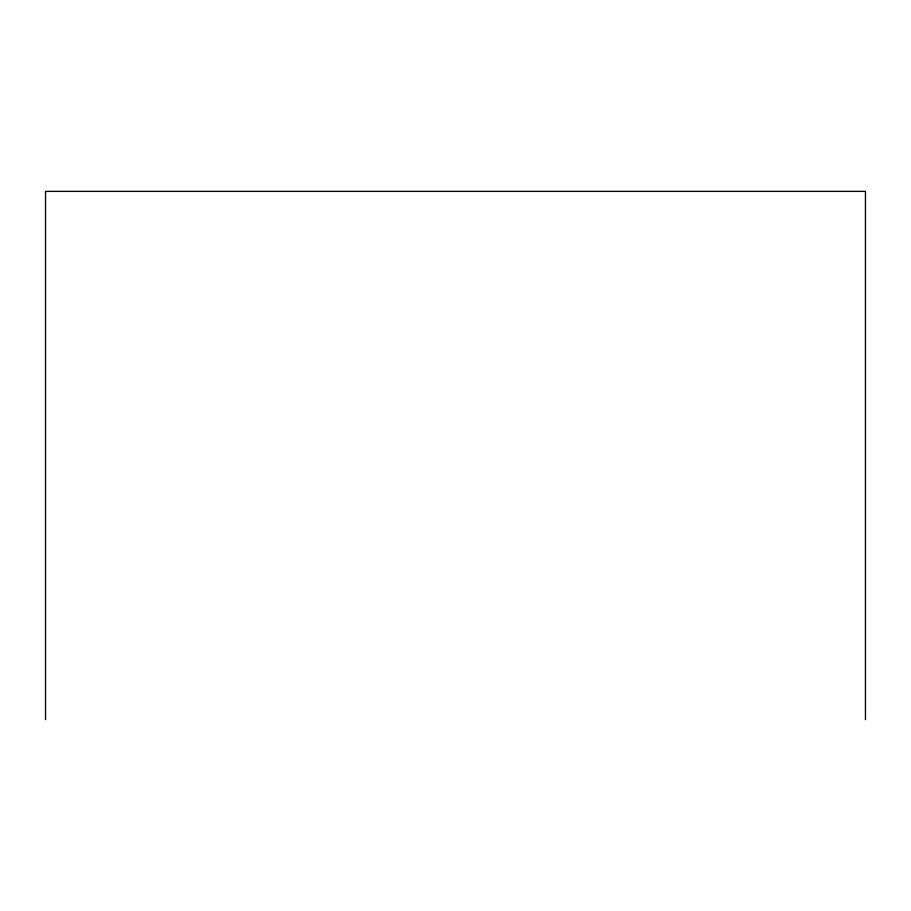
<?xml version="1.0" encoding="UTF-8"?>
<svg xmlns="http://www.w3.org/2000/svg" width="911" height="911" viewBox="0 0 911 911"><rect width="100%" height="100%" fill="white"/><g stroke="black" fill="none" stroke-linecap="round" stroke-linejoin="round"><path stroke-width="1.37" d="M865.45 719.622L865.45 191.378L45.55 191.378L45.55 719.622"/></g></svg>
